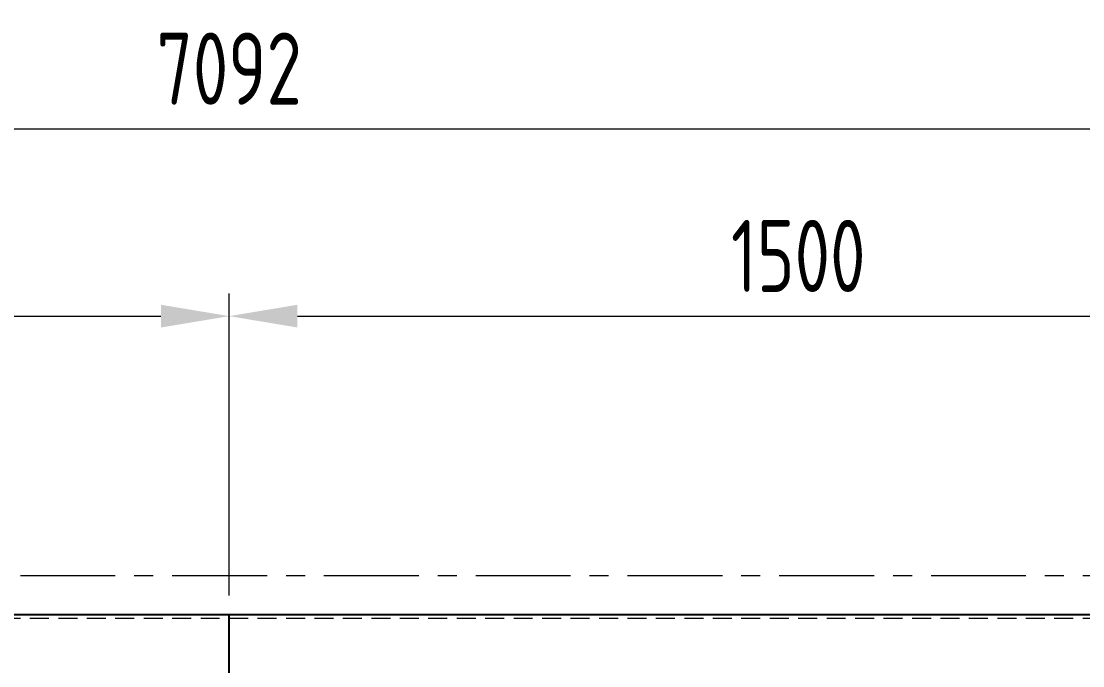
# Model space of a CAD drawing. Header units: millimetres. Extents: x -46397 to 283259, y -8690 to 23983.
# Drawn here: x 3139 to 4538, y 1790 to 2639 of the extents above; entities that cross this region are included whole.
import ezdxf

# ---------------------------------------------------------------- set-up
doc = ezdxf.new("R2010")
doc.units = ezdxf.units.MM
doc.linetypes.add('CENTER', pattern=[2, 1.25, -0.25, 0.25, -0.25])
doc.linetypes.add('HIDDEN', pattern=[0.375, 0.25, -0.125])
doc.layers.get('Defpoints').update_dxf_attribs({"lineweight": 0})
for name, color, linetype, lineweight in [('CHUAN NET KHUAT', 4, 'HIDDEN', 0), ('DUONGCHINH', 7, 'Continuous', 25), ('DUONGTAM', 1, 'CENTER', 0), ('PHANTOM 2', 8, 'Continuous', 0)]:
    doc.layers.add(name, color=color, linetype=linetype, lineweight=lineweight)
doc.layers.add('flashshoot', color=7, linetype='Continuous')
doc.styles.add('GHI CHÚ 1', font='isocp_IV25.ttf', dxfattribs={"width": 0.8})
doc.dimstyles.new('1-30SCALE', dxfattribs={"dimtxt": 75, "dimasz": 75, "dimexe": 37.5, "dimexo": 30, "dimgap": 30, "dimtad": 1, "dimtoh": 1, "dimdec": 0, "dimdsep": 46, "dimtxsty": 'GHI CHÚ 1', "dimcen": 0.09, "dimclrd": 256, "dimclre": 256, "dimclrt": 2, "dimadec": 0, "dimazin": 0, "dimtfac": 1, "dimtdec": 0, "dimtofl": 0, "dimtmove": 0, "dimatfit": 3, "dimfxl": 1, "dimlwd": 0, "dimlwe": 0, "dimarcsym": 0})

# ---------------------------------------------------------------- blocks, each defined once
blk = doc.blocks.new('A$Cda035db7')
at = {"layer": 'CHUAN NET KHUAT', "color": 3, "ltscale": 100}
for p, q in [((-985, 0), (-985, 1500)), ((-985, -1500), (-985, 0))]:
    blk.add_line(p, q, dxfattribs=at)
at = {"layer": 'DUONGCHINH', "color": 2, "ltscale": 10}
for p, q in [((-990, 0), (-990, 1500)), ((0, 0), (-990, 0)), ((-990, -1500), (-990, 0)), ((0, 0), (-990, 0))]:
    blk.add_line(p, q, dxfattribs=at)
blk = doc.blocks.new('A$C14a280a6')
at = {"layer": 'DUONGTAM', "color": 5, "lineweight": 0, "ltscale": 100}
blk.add_lwpolyline([(-1041, 3050), (-1041, -3050, 0.282615), (-826.8, -3398.7, 0.238931), (826.8, -3398.7, 0.282615), (1041, -3050), (1041, 3050, 0.282615), (826.8, 3398.7, 0.238931), (-826.8, 3398.7, 0.238931)], format="xyb", dxfattribs=at)
blk = doc.blocks.new('*D125')
at = {"layer": 'Defpoints', "color": 0, "transparency": 16777216}
for p in [(3413.2, 2250.2), (1913.2, 1852.3, -1.5), (3413.2, 1852.3, -1.5)]:
    blk.add_point(p, dxfattribs=at)
at = {"layer": 'PHANTOM 2', "linetype": 'Continuous', "lineweight": 0, "transparency": 16777216}
for p, q in [((1913.2, 1882.3), (1913.2, 2280.2)), ((3413.2, 1882.3), (3413.2, 2280.2)), ((2003.2, 2250.2), (3323.2, 2250.2))]:
    blk.add_line(p, q, dxfattribs=at)
at = {"layer": 'PHANTOM 2', "transparency": 16777216}
for points in [[(2003.2, 2265.2), (2003.2, 2235.2), (1913.2, 2250.2)], [(3323.2, 2265.2), (3323.2, 2235.2), (3413.2, 2250.2)]]:
    blk.add_solid(points, dxfattribs=at)
at = {"layer": 'PHANTOM 2', "color": 2, "transparency": 16777216, "insert": (2663.2, 2329.5), "char_height": 95, "attachment_point": 5, "style": 'GHI CHÚ 1'}
blk.add_mtext('1500', dxfattribs=at)
blk = doc.blocks.new('*D126')
at = {"layer": 'Defpoints', "color": 0, "transparency": 16777216}
for p in [(4913.2, 2250.2), (3413.2, 1852.3, -1.5), (4913.2, 1857.3, -1.5)]:
    blk.add_point(p, dxfattribs=at)
at = {"layer": 'PHANTOM 2', "linetype": 'Continuous', "lineweight": 0, "transparency": 16777216}
for p, q in [((3413.2, 1882.3), (3413.2, 2280.2)), ((4913.2, 1887.3), (4913.2, 2280.2)), ((3503.2, 2250.2), (4823.2, 2250.2))]:
    blk.add_line(p, q, dxfattribs=at)
at = {"layer": 'PHANTOM 2', "transparency": 16777216}
for points in [[(3503.2, 2265.2), (3503.2, 2235.2), (3413.2, 2250.2)], [(4823.2, 2265.2), (4823.2, 2235.2), (4913.2, 2250.2)]]:
    blk.add_solid(points, dxfattribs=at)
at = {"layer": 'PHANTOM 2', "color": 2, "transparency": 16777216, "insert": (4163.2, 2329.5), "char_height": 95, "attachment_point": 5, "style": 'GHI CHÚ 1'}
blk.add_mtext('1500', dxfattribs=at)
blk = doc.blocks.new('*D1392')
at = {"layer": 'Defpoints', "color": 0, "transparency": 16777216}
for p in [(6959.4, 2496.7), (-133.1, 867.3, -1.5), (6959.4, 867.3, -1.5)]:
    blk.add_point(p, dxfattribs=at)
at = {"layer": 'PHANTOM 2', "linetype": 'Continuous', "lineweight": 0, "transparency": 16777216}
for p, q in [((-133.1, 897.3), (-133.1, 2526.7)), ((6959.4, 897.3), (6959.4, 2526.7)), ((-43.1, 2496.7), (6869.4, 2496.7))]:
    blk.add_line(p, q, dxfattribs=at)
at = {"layer": 'PHANTOM 2', "transparency": 16777216}
for points in [[(-43.1, 2511.7), (-43.1, 2481.7), (-133.1, 2496.7)], [(6869.4, 2511.7), (6869.4, 2481.7), (6959.4, 2496.7)]]:
    blk.add_solid(points, dxfattribs=at)
at = {"layer": 'PHANTOM 2', "color": 2, "transparency": 16777216, "insert": (3413.2, 2576.2), "char_height": 95, "attachment_point": 5, "style": 'GHI CHÚ 1'}
blk.add_mtext('7092', dxfattribs=at)

msp = doc.modelspace()

# ---------------------------------------------------------------- block references
at = {"layer": 'flashshoot', "rotation": 270}
for name in ['A$C14a280a6', 'A$Cda035db7']:
    msp.add_blockref(name, (3413.15, 867.35, -1.5), dxfattribs=at)

# ---------------------------------------------------------------- dimensions: what is measured, and where the dimension line sits
at = {"layer": 'PHANTOM 2'}
for base, p1, p2, picture, middle in [((6959.38, 2496.7), (-133.08, 867.35, -1.5), (6959.38, 867.35, -1.5), '*D1392', (3413.15, 2576.24)), ((3413.15, 2250.17), (1913.15, 1852.35, -1.5), (3413.15, 1852.35, -1.5), '*D125', (2663.15, 2329.53)), ((4913.15, 2250.17), (3413.15, 1852.35, -1.5), (4913.15, 1857.35, -1.5), '*D126', (4163.15, 2329.53))]:
    dim = msp.add_linear_dim(base=base, p1=p1, p2=p2, dimstyle='1-30SCALE', override={"dimtxt": 95, "dimasz": 90, "dimexe": 30, "dimtmove": 1}, dxfattribs=at)
    dim.commit()
    dim.dimension.update_dxf_attribs({"geometry": picture, "text_midpoint": middle})

doc.saveas('drawing.dxf')
